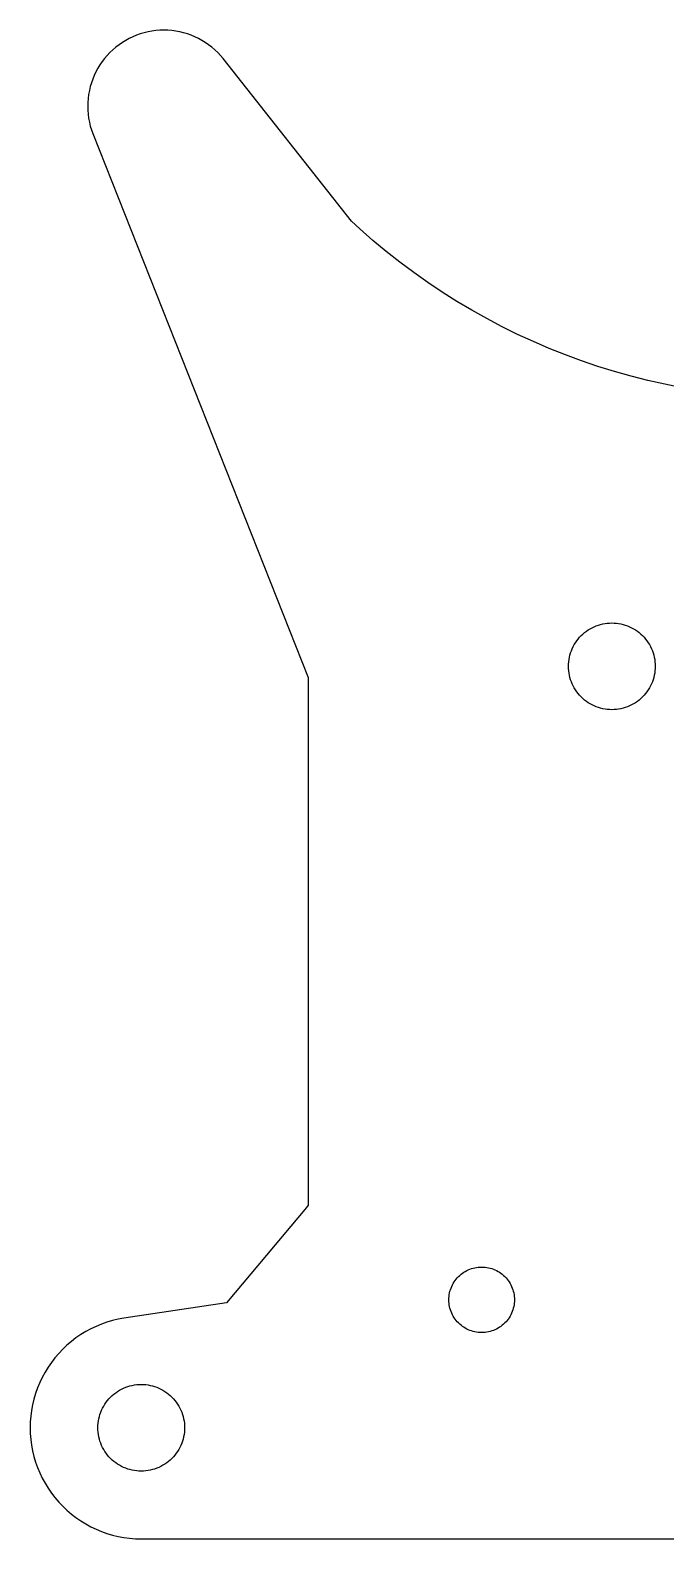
# Model space of a CAD drawing. Header units: metres. Extents: x -73 to 73, y -82 to 60.
# Drawn here: x -73 to -12.9, y -82.5 to 60.1 of the extents above; entities that cross this region are included whole.
import ezdxf

# ---------------------------------------------------------------- set-up
doc = ezdxf.new("R2010")
doc.units = ezdxf.units.M

msp = doc.modelspace()

# ---------------------------------------------------------------- linework, layer by layer
for p, q in [((-61.8589, 59.9927), (-62.2255, 59.9047)), ((-61.4883, 60.0614), (-61.8589, 59.9927)), ((-61.1146, 60.1105), (-61.4883, 60.0614)), ((-60.7388, 60.1401), (-61.1146, 60.1105)), ((-60.362, 60.15), (-60.7388, 60.1401)), ((-59.9852, 60.1401), (-60.362, 60.15)), ((-59.6094, 60.1105), (-59.9852, 60.1401)), ((-59.2356, 60.0614), (-59.6094, 60.1105)), ((-58.865, 59.9927), (-59.2356, 60.0614)), ((-58.4985, 59.9047), (-58.865, 59.9927)), ((-64.8931, 58.5454), (-65.1797, 58.3006)), ((-64.594, 58.7749), (-64.8931, 58.5454)), ((-64.2834, 58.9884), (-64.594, 58.7749)), ((-63.962, 59.1854), (-64.2834, 58.9884)), ((-63.6307, 59.3652), (-63.962, 59.1854)), ((-63.2905, 59.5275), (-63.6307, 59.3652)), ((-62.9422, 59.6718), (-63.2905, 59.5275)), ((-62.5869, 59.7976), (-62.9422, 59.6718)), ((-62.2255, 59.9047), (-62.5869, 59.7976)), ((-58.137, 59.7976), (-58.4985, 59.9047)), ((-57.7817, 59.6718), (-58.137, 59.7976)), ((-57.4335, 59.5275), (-57.7817, 59.6718)), ((-57.0932, 59.3652), (-57.4335, 59.5275)), ((-56.762, 59.1854), (-57.0932, 59.3652)), ((-56.4406, 58.9884), (-56.762, 59.1854)), ((-56.1299, 58.7749), (-56.4406, 58.9884)), ((-55.8309, 58.5454), (-56.1299, 58.7749)), ((-55.5442, 58.3006), (-55.8309, 58.5454)), ((-66.1869, 57.1821), (-66.4004, 56.8714)), ((-65.9574, 57.4811), (-66.1869, 57.1821)), ((-65.7126, 57.7677), (-65.9574, 57.4811)), ((-65.4531, 58.0412), (-65.7126, 57.7677)), ((-65.1797, 58.3006), (-65.4531, 58.0412)), ((-55.2708, 58.0412), (-55.5442, 58.3006)), ((-55.0113, 57.7677), (-55.2708, 58.0412)), ((-54.7665, 57.4811), (-55.0113, 57.7677)), ((-42.6102, 42.0833), (-54.7665, 57.4811)), ((-66.9395, 55.8785), (-67.0837, 55.5302)), ((-66.7772, 56.2187), (-66.9395, 55.8785)), ((-66.5974, 56.55), (-66.7772, 56.2187)), ((-66.4004, 56.8714), (-66.5974, 56.55)), ((-67.4046, 54.447), (-67.4733, 54.0763)), ((-67.3166, 54.8135), (-67.4046, 54.447)), ((-67.2096, 55.1749), (-67.3166, 54.8135)), ((-67.0837, 55.5302), (-67.2096, 55.1749)), ((-67.5521, 53.3268), (-67.562, 52.95)), ((-67.562, 52.95), (-67.5521, 52.5732)), ((-67.5225, 53.7026), (-67.5521, 53.3268)), ((-67.4733, 54.0763), (-67.5225, 53.7026)), ((-67.5521, 52.5732), (-67.5225, 52.1974)), ((-67.5225, 52.1974), (-67.4733, 51.8237)), ((-67.4733, 51.8237), (-67.4046, 51.453)), ((-67.4046, 51.453), (-67.3166, 51.0865)), ((-67.3166, 51.0865), (-67.2096, 50.7251)), ((-67.2096, 50.7251), (-67.0837, 50.3698)), ((-67.0837, 50.3698), (-46.7, -1.0495)), ((-41.8207, 41.3534), (-42.6102, 42.0833)), ((-40.5905, 40.2746), (-41.8207, 41.3534)), ((-39.3325, 39.2284), (-40.5905, 40.2746)), ((-38.0476, 38.2154), (-39.3325, 39.2284)), ((-36.7366, 37.2364), (-38.0476, 38.2154)), ((-35.4004, 36.2921), (-36.7366, 37.2364)), ((-34.0399, 35.3831), (-35.4004, 36.2921)), ((-32.6562, 34.51), (-34.0399, 35.3831)), ((-31.25, 33.6734), (-32.6562, 34.51)), ((-29.8224, 32.8739), (-31.25, 33.6734)), ((-28.3744, 32.1121), (-29.8224, 32.8739)), ((-26.9069, 31.3884), (-28.3744, 32.1121)), ((-25.421, 30.7034), (-26.9069, 31.3884)), ((-23.9177, 30.0575), (-25.421, 30.7034)), ((-22.398, 29.4512), (-23.9177, 30.0575)), ((-20.8629, 28.8849), (-22.398, 29.4512)), ((-19.3136, 28.359), (-20.8629, 28.8849)), ((-17.7509, 27.8738), (-19.3136, 28.359)), ((-16.1762, 27.4296), (-17.7509, 27.8738)), ((-14.5903, 27.0269), (-16.1762, 27.4296)), ((-12.9945, 26.6658), (-14.5903, 27.0269)), ((-11.3897, 26.3466), (-12.9945, 26.6658)), ((-21.0469, 2.74342), (-20.8991, 2.89912)), ((-20.8991, 2.89912), (-20.7434, 3.04689)), ((-20.7434, 3.04689), (-20.5802, 3.18629)), ((-20.5802, 3.18629), (-20.4099, 3.31696)), ((-20.4099, 3.31696), (-20.233, 3.43854)), ((-20.233, 3.43854), (-20.05, 3.55069)), ((-20.05, 3.55069), (-19.8614, 3.65312)), ((-19.8614, 3.65312), (-19.6676, 3.74553)), ((-19.6676, 3.74553), (-19.4693, 3.82767)), ((-19.4693, 3.82767), (-19.267, 3.89932)), ((-19.267, 3.89932), (-19.0612, 3.96028)), ((-19.0612, 3.96028), (-18.8524, 4.01039)), ((-18.8524, 4.01039), (-18.6414, 4.04951)), ((-18.6414, 4.04951), (-18.4286, 4.07753)), ((-18.4286, 4.07753), (-18.2146, 4.09438)), ((-18.2146, 4.09438), (-18, 4.09999)), ((-18, 4.09999), (-17.7854, 4.09438)), ((-17.7854, 4.09438), (-17.5714, 4.07753)), ((-17.5714, 4.07753), (-17.3586, 4.04951)), ((-17.3586, 4.04951), (-17.1476, 4.01039)), ((-17.1476, 4.01039), (-16.9388, 3.96028)), ((-16.9388, 3.96028), (-16.733, 3.89932)), ((-16.733, 3.89932), (-16.5307, 3.82767)), ((-16.5307, 3.82767), (-16.3324, 3.74553)), ((-16.3324, 3.74553), (-16.1386, 3.65312)), ((-16.1386, 3.65312), (-15.95, 3.55069)), ((-15.95, 3.55069), (-15.767, 3.43854)), ((-15.767, 3.43854), (-15.5901, 3.31696)), ((-15.5901, 3.31696), (-15.4198, 3.18629)), ((-15.4198, 3.18629), (-15.2566, 3.04689)), ((-15.2566, 3.04689), (-15.1009, 2.89912)), ((-15.1009, 2.89912), (-14.9531, 2.74342)), ((-21.8993, 1.26697), (-21.8277, 1.4693)), ((-21.8277, 1.4693), (-21.7455, 1.66762)), ((-21.7455, 1.66762), (-21.6531, 1.86136)), ((-21.6531, 1.86136), (-21.5507, 2.04999)), ((-21.5507, 2.04999), (-21.4385, 2.23302)), ((-21.4385, 2.23302), (-21.317, 2.40991)), ((-21.317, 2.40991), (-21.1863, 2.5802)), ((-21.1863, 2.5802), (-21.0469, 2.74342)), ((-14.9531, 2.74342), (-14.8137, 2.5802)), ((-14.8137, 2.5802), (-14.683, 2.40991)), ((-14.683, 2.40991), (-14.5614, 2.23302)), ((-14.5614, 2.23302), (-14.4493, 2.04999)), ((-14.4493, 2.04999), (-14.3469, 1.86136)), ((-14.3469, 1.86136), (-14.2545, 1.66762)), ((-14.2545, 1.66762), (-14.1723, 1.4693)), ((-14.1723, 1.4693), (-14.1007, 1.26697)), ((-22.1, 0), (-22.0944, 0.214569)), ((-22.0944, -0.214569), (-22.1, 0)), ((-22.0944, 0.214569), (-22.0775, 0.428558)), ((-22.0775, 0.428558), (-22.0495, 0.641373)), ((-22.0495, 0.641373), (-22.0104, 0.852432)), ((-22.0104, 0.852432), (-21.9603, 1.06116)), ((-21.9603, 1.06116), (-21.8993, 1.26697)), ((-14.1007, 1.26697), (-14.0397, 1.06116)), ((-14.0397, 1.06116), (-13.9896, 0.852432)), ((-13.9896, 0.852432), (-13.9505, 0.641373)), ((-13.9505, 0.641373), (-13.9225, 0.428558)), ((-13.9225, 0.428558), (-13.9056, 0.214569)), ((-13.9056, 0.214569), (-13.9, 0)), ((-13.9, 0), (-13.9056, -0.214569)), ((-46.7, -1.0495), (-46.7, -50.9632)), ((-22.0775, -0.428558), (-22.0944, -0.214569)), ((-22.0495, -0.641373), (-22.0775, -0.428558)), ((-22.0104, -0.852432), (-22.0495, -0.641373)), ((-21.9603, -1.06116), (-22.0104, -0.852432)), ((-21.8993, -1.26697), (-21.9603, -1.06116)), ((-21.8277, -1.4693), (-21.8993, -1.26697)), ((-14.1007, -1.26697), (-14.1723, -1.4693)), ((-14.0397, -1.06116), (-14.1007, -1.26697)), ((-13.9896, -0.852432), (-14.0397, -1.06116)), ((-13.9505, -0.641373), (-13.9896, -0.852432)), ((-13.9225, -0.428558), (-13.9505, -0.641373)), ((-13.9056, -0.214569), (-13.9225, -0.428558)), ((-21.7455, -1.66762), (-21.8277, -1.4693)), ((-21.6531, -1.86136), (-21.7455, -1.66762)), ((-21.5507, -2.04999), (-21.6531, -1.86136)), ((-21.4385, -2.23302), (-21.5507, -2.04999)), ((-21.317, -2.40991), (-21.4385, -2.23302)), ((-21.1863, -2.5802), (-21.317, -2.40991)), ((-21.0469, -2.74342), (-21.1863, -2.5802)), ((-20.8991, -2.89912), (-21.0469, -2.74342)), ((-14.9531, -2.74342), (-15.1009, -2.89912)), ((-14.8137, -2.5802), (-14.9531, -2.74342)), ((-14.683, -2.40991), (-14.8137, -2.5802)), ((-14.5614, -2.23302), (-14.683, -2.40991)), ((-14.4493, -2.04999), (-14.5614, -2.23302)), ((-14.3469, -1.86136), (-14.4493, -2.04999)), ((-14.2545, -1.66762), (-14.3469, -1.86136)), ((-14.1723, -1.4693), (-14.2545, -1.66762)), ((-20.7434, -3.04689), (-20.8991, -2.89912)), ((-20.5802, -3.18629), (-20.7434, -3.04689)), ((-20.4099, -3.31696), (-20.5802, -3.18629)), ((-20.233, -3.43854), (-20.4099, -3.31696)), ((-20.05, -3.55069), (-20.233, -3.43854)), ((-19.8614, -3.65312), (-20.05, -3.55069)), ((-19.6676, -3.74553), (-19.8614, -3.65312)), ((-19.4693, -3.82767), (-19.6676, -3.74553)), ((-19.267, -3.89932), (-19.4693, -3.82767)), ((-19.0612, -3.96028), (-19.267, -3.89932)), ((-18.8524, -4.01039), (-19.0612, -3.96028)), ((-18.6414, -4.04951), (-18.8524, -4.01039)), ((-18.4286, -4.07753), (-18.6414, -4.04951)), ((-18.2146, -4.09438), (-18.4286, -4.07753)), ((-18, -4.09999), (-18.2146, -4.09438)), ((-17.7854, -4.09438), (-18, -4.09999)), ((-17.5714, -4.07753), (-17.7854, -4.09438)), ((-17.3586, -4.04951), (-17.5714, -4.07753)), ((-17.1476, -4.01039), (-17.3586, -4.04951)), ((-16.9388, -3.96028), (-17.1476, -4.01039)), ((-16.733, -3.89932), (-16.9388, -3.96028)), ((-16.5307, -3.82767), (-16.733, -3.89932)), ((-16.3324, -3.74553), (-16.5307, -3.82767)), ((-16.1386, -3.65312), (-16.3324, -3.74553)), ((-15.95, -3.55069), (-16.1386, -3.65312)), ((-15.767, -3.43854), (-15.95, -3.55069)), ((-15.5901, -3.31696), (-15.767, -3.43854)), ((-15.4198, -3.18629), (-15.5901, -3.31696)), ((-15.2566, -3.04689), (-15.4198, -3.18629)), ((-15.1009, -2.89912), (-15.2566, -3.04689)), ((-46.8732, -51.166), (-54.4261, -60.1855)), ((-46.7, -50.9632), (-46.8732, -51.166)), ((-31.5718, -57.068), (-31.4218, -57.0059)), ((-31.4218, -57.0059), (-31.2688, -56.9517)), ((-31.2688, -56.9517), (-31.1132, -56.9056)), ((-31.1132, -56.9056), (-30.9554, -56.8677)), ((-30.9554, -56.8677), (-30.7958, -56.8382)), ((-30.7958, -56.8382), (-30.6349, -56.817)), ((-30.6349, -56.817), (-30.4731, -56.8042)), ((-30.4731, -56.8042), (-30.3109, -56.8)), ((-30.3109, -56.8), (-30.1486, -56.8042)), ((-30.1486, -56.8042), (-29.9868, -56.817)), ((-29.9868, -56.817), (-29.8259, -56.8382)), ((-29.8259, -56.8382), (-29.6664, -56.8677)), ((-29.6664, -56.8677), (-29.5085, -56.9056)), ((-29.5085, -56.9056), (-29.3529, -56.9517)), ((-29.3529, -56.9517), (-29.1999, -57.0059)), ((-29.1999, -57.0059), (-29.05, -57.068)), ((-33.073, -58.4926), (-32.9956, -58.35)), ((-32.9956, -58.35), (-32.9108, -58.2116)), ((-32.9108, -58.2116), (-32.8188, -58.0779)), ((-32.8188, -58.0779), (-32.72, -57.9491)), ((-32.72, -57.9491), (-32.6146, -57.8257)), ((-32.6146, -57.8257), (-32.5029, -57.708)), ((-32.5029, -57.708), (-32.3852, -57.5963)), ((-32.3852, -57.5963), (-32.2618, -57.4908)), ((-32.2618, -57.4908), (-32.133, -57.392)), ((-32.133, -57.392), (-31.9993, -57.3001)), ((-31.9993, -57.3001), (-31.8609, -57.2153)), ((-31.8609, -57.2153), (-31.7182, -57.1379)), ((-31.7182, -57.1379), (-31.5718, -57.068)), ((-29.05, -57.068), (-28.9035, -57.1379)), ((-28.9035, -57.1379), (-28.7609, -57.2153)), ((-28.7609, -57.2153), (-28.6225, -57.3001)), ((-28.6225, -57.3001), (-28.4888, -57.392)), ((-28.4888, -57.392), (-28.36, -57.4908)), ((-28.36, -57.4908), (-28.2366, -57.5963)), ((-28.2366, -57.5963), (-28.1189, -57.708)), ((-28.1189, -57.708), (-28.0071, -57.8257)), ((-28.0071, -57.8257), (-27.9017, -57.9491)), ((-27.9017, -57.9491), (-27.8029, -58.0779)), ((-27.8029, -58.0779), (-27.711, -58.2116)), ((-27.711, -58.2116), (-27.6262, -58.35)), ((-27.6262, -58.35), (-27.5488, -58.4926)), ((-33.4109, -59.9), (-33.4066, -59.7377)), ((-33.4066, -60.0622), (-33.4109, -59.9)), ((-33.4066, -59.7377), (-33.3939, -59.576)), ((-33.3939, -59.576), (-33.3727, -59.4151)), ((-33.3727, -59.4151), (-33.3431, -59.2555)), ((-33.3431, -59.2555), (-33.3053, -59.0977)), ((-33.3053, -59.0977), (-33.2592, -58.942)), ((-33.2592, -58.942), (-33.205, -58.789)), ((-33.205, -58.789), (-33.1429, -58.6391)), ((-33.1429, -58.6391), (-33.073, -58.4926)), ((-27.5488, -58.4926), (-27.4789, -58.6391)), ((-27.4789, -58.6391), (-27.4168, -58.789)), ((-27.4168, -58.789), (-27.3626, -58.942)), ((-27.3626, -58.942), (-27.3165, -59.0977)), ((-27.3165, -59.0977), (-27.2786, -59.2555)), ((-27.2786, -59.2555), (-27.2491, -59.4151)), ((-27.2491, -59.4151), (-27.2279, -59.576)), ((-27.2279, -59.576), (-27.2151, -59.7377)), ((-27.2151, -59.7377), (-27.2109, -59.9)), ((-27.2109, -59.9), (-27.2151, -60.0622)), ((-54.4261, -60.1855), (-64.1426, -61.6293)), ((-33.3939, -60.224), (-33.4066, -60.0622)), ((-33.3727, -60.3849), (-33.3939, -60.224)), ((-33.3431, -60.5445), (-33.3727, -60.3849)), ((-33.3053, -60.7023), (-33.3431, -60.5445)), ((-33.2592, -60.8579), (-33.3053, -60.7023)), ((-33.205, -61.0109), (-33.2592, -60.8579)), ((-33.1429, -61.1609), (-33.205, -61.0109)), ((-33.073, -61.3074), (-33.1429, -61.1609)), ((-32.9956, -61.45), (-33.073, -61.3074)), ((-27.5488, -61.3074), (-27.6262, -61.45)), ((-27.4789, -61.1609), (-27.5488, -61.3074)), ((-27.4168, -61.0109), (-27.4789, -61.1609)), ((-27.3626, -60.8579), (-27.4168, -61.0109)), ((-27.3165, -60.7023), (-27.3626, -60.8579)), ((-27.2786, -60.5445), (-27.3165, -60.7023)), ((-27.2491, -60.3849), (-27.2786, -60.5445)), ((-27.2279, -60.224), (-27.2491, -60.3849)), ((-27.2151, -60.0622), (-27.2279, -60.224)), ((-67.2669, -62.6444), (-67.75, -62.9067)), ((-66.7707, -62.4078), (-67.2669, -62.6444)), ((-66.2629, -62.1974), (-66.7707, -62.4078)), ((-65.7447, -62.0139), (-66.2629, -62.1974)), ((-65.2176, -61.8578), (-65.7447, -62.0139)), ((-64.6831, -61.7294), (-65.2176, -61.8578)), ((-64.1426, -61.6293), (-64.6831, -61.7294)), ((-32.9108, -61.5884), (-32.9956, -61.45)), ((-32.8188, -61.7221), (-32.9108, -61.5884)), ((-32.72, -61.8509), (-32.8188, -61.7221)), ((-32.6146, -61.9743), (-32.72, -61.8509)), ((-32.5029, -62.092), (-32.6146, -61.9743)), ((-32.3852, -62.2037), (-32.5029, -62.092)), ((-32.2618, -62.3091), (-32.3852, -62.2037)), ((-32.133, -62.4079), (-32.2618, -62.3091)), ((-31.9993, -62.4999), (-32.133, -62.4079)), ((-31.8609, -62.5847), (-31.9993, -62.4999)), ((-31.7182, -62.6621), (-31.8609, -62.5847)), ((-31.5718, -62.732), (-31.7182, -62.6621)), ((-31.4218, -62.7941), (-31.5718, -62.732)), ((-29.05, -62.732), (-29.1999, -62.7941)), ((-28.9035, -62.6621), (-29.05, -62.732)), ((-28.7609, -62.5847), (-28.9035, -62.6621)), ((-28.6225, -62.4999), (-28.7609, -62.5847)), ((-28.4888, -62.4079), (-28.6225, -62.4999)), ((-28.36, -62.3091), (-28.4888, -62.4079)), ((-28.2366, -62.2037), (-28.36, -62.3091)), ((-28.1189, -62.092), (-28.2366, -62.2037)), ((-28.0071, -61.9743), (-28.1189, -62.092)), ((-27.9017, -61.8509), (-28.0071, -61.9743)), ((-27.8029, -61.7221), (-27.9017, -61.8509)), ((-27.711, -61.5884), (-27.8029, -61.7221)), ((-27.6262, -61.45), (-27.711, -61.5884)), ((-69.1079, -63.84), (-69.5259, -64.197)), ((-68.6717, -63.5053), (-69.1079, -63.84)), ((-68.2187, -63.194), (-68.6717, -63.5053)), ((-67.75, -62.9067), (-68.2187, -63.194)), ((-31.2688, -62.8483), (-31.4218, -62.7941)), ((-31.1132, -62.8944), (-31.2688, -62.8483)), ((-30.9554, -62.9323), (-31.1132, -62.8944)), ((-30.7958, -62.9618), (-30.9554, -62.9323)), ((-30.6349, -62.983), (-30.7958, -62.9618)), ((-30.4731, -62.9957), (-30.6349, -62.983)), ((-30.3109, -63), (-30.4731, -62.9957)), ((-30.1486, -62.9957), (-30.3109, -63)), ((-29.9868, -62.983), (-30.1486, -62.9957)), ((-29.8259, -62.9618), (-29.9868, -62.983)), ((-29.6664, -62.9323), (-29.8259, -62.9618)), ((-29.5085, -62.8944), (-29.6664, -62.9323)), ((-29.3529, -62.8483), (-29.5085, -62.8944)), ((-29.1999, -62.7941), (-29.3529, -62.8483)), ((-70.66, -65.3921), (-70.9947, -65.8282)), ((-70.303, -64.9741), (-70.66, -65.3921)), ((-69.9246, -64.5754), (-70.303, -64.9741)), ((-69.5259, -64.197), (-69.9246, -64.5754)), ((-71.5933, -66.75), (-71.8556, -67.2331)), ((-71.306, -66.2813), (-71.5933, -66.75)), ((-70.9947, -65.8282), (-71.306, -66.2813)), ((-72.3026, -68.2371), (-72.4861, -68.7553)), ((-72.0922, -67.7293), (-72.3026, -68.2371)), ((-71.8556, -67.2331), (-72.0922, -67.7293)), ((-64.733, -68.5614), (-64.55, -68.4493)), ((-64.55, -68.4493), (-64.3614, -68.3469)), ((-64.3614, -68.3469), (-64.1676, -68.2545)), ((-64.1676, -68.2545), (-63.9693, -68.1723)), ((-63.9693, -68.1723), (-63.767, -68.1007)), ((-63.767, -68.1007), (-63.5612, -68.0397)), ((-63.5612, -68.0397), (-63.3524, -67.9896)), ((-63.3524, -67.9896), (-63.1414, -67.9505)), ((-63.1414, -67.9505), (-62.9286, -67.9225)), ((-62.9286, -67.9225), (-62.7146, -67.9056)), ((-62.7146, -67.9056), (-62.5, -67.9)), ((-62.5, -67.9), (-62.2854, -67.9056)), ((-62.2854, -67.9056), (-62.0714, -67.9225)), ((-62.0714, -67.9225), (-61.8586, -67.9505)), ((-61.8586, -67.9505), (-61.6476, -67.9896)), ((-61.6476, -67.9896), (-61.4388, -68.0397)), ((-61.4388, -68.0397), (-61.233, -68.1007)), ((-61.233, -68.1007), (-61.0307, -68.1723)), ((-61.0307, -68.1723), (-60.8324, -68.2545)), ((-60.8324, -68.2545), (-60.6386, -68.3469)), ((-60.6386, -68.3469), (-60.45, -68.4493)), ((-60.45, -68.4493), (-60.267, -68.5614)), ((-72.7706, -69.8169), (-72.8707, -70.3574)), ((-72.6422, -69.2824), (-72.7706, -69.8169)), ((-72.4861, -68.7553), (-72.6422, -69.2824)), ((-66.0507, -69.95), (-65.9386, -69.767)), ((-65.9386, -69.767), (-65.817, -69.5901)), ((-65.817, -69.5901), (-65.6863, -69.4198)), ((-65.6863, -69.4198), (-65.5469, -69.2566)), ((-65.5469, -69.2566), (-65.3991, -69.1009)), ((-65.3991, -69.1009), (-65.2434, -68.9531)), ((-65.2434, -68.9531), (-65.0802, -68.8137)), ((-65.0802, -68.8137), (-64.9099, -68.683)), ((-64.9099, -68.683), (-64.733, -68.5614)), ((-60.267, -68.5614), (-60.0901, -68.683)), ((-60.0901, -68.683), (-59.9198, -68.8137)), ((-59.9198, -68.8137), (-59.7566, -68.9531)), ((-59.7566, -68.9531), (-59.6009, -69.1009)), ((-59.6009, -69.1009), (-59.4531, -69.2566)), ((-59.4531, -69.2566), (-59.3137, -69.4198)), ((-59.3137, -69.4198), (-59.183, -69.5901)), ((-59.183, -69.5901), (-59.0614, -69.767)), ((-59.0614, -69.767), (-58.9493, -69.95)), ((-72.9425, -70.9025), (-72.9856, -71.4505)), ((-72.8707, -70.3574), (-72.9425, -70.9025)), ((-66.5495, -71.3586), (-66.5104, -71.1476)), ((-66.5104, -71.1476), (-66.4603, -70.9388)), ((-66.4603, -70.9388), (-66.3993, -70.733)), ((-66.3993, -70.733), (-66.3277, -70.5307)), ((-66.3277, -70.5307), (-66.2455, -70.3324)), ((-66.2455, -70.3324), (-66.1531, -70.1386)), ((-66.1531, -70.1386), (-66.0507, -69.95)), ((-58.9493, -69.95), (-58.8469, -70.1386)), ((-58.8469, -70.1386), (-58.7545, -70.3324)), ((-58.7545, -70.3324), (-58.6723, -70.5307)), ((-58.6723, -70.5307), (-58.6007, -70.733)), ((-58.6007, -70.733), (-58.5397, -70.9388)), ((-58.5397, -70.9388), (-58.4896, -71.1476)), ((-58.4896, -71.1476), (-58.4505, -71.3586)), ((-72.9856, -71.4505), (-73, -72)), ((-73, -72), (-72.9856, -72.5495)), ((-72.9856, -72.5495), (-72.9425, -73.0975)), ((-66.6, -72), (-66.5944, -71.7854)), ((-66.5944, -72.2146), (-66.6, -72)), ((-66.5944, -71.7854), (-66.5775, -71.5714)), ((-66.5775, -72.4286), (-66.5944, -72.2146)), ((-66.5775, -71.5714), (-66.5495, -71.3586)), ((-66.5495, -72.6414), (-66.5775, -72.4286)), ((-66.5104, -72.8524), (-66.5495, -72.6414)), ((-58.4505, -72.6414), (-58.4896, -72.8524)), ((-58.4505, -71.3586), (-58.4225, -71.5714)), ((-58.4225, -72.4286), (-58.4505, -72.6414)), ((-58.4225, -71.5714), (-58.4056, -71.7854)), ((-58.4056, -72.2146), (-58.4225, -72.4286)), ((-58.4056, -71.7854), (-58.4, -72)), ((-58.4, -72), (-58.4056, -72.2146)), ((-72.9425, -73.0975), (-72.8707, -73.6426)), ((-72.8707, -73.6426), (-72.7706, -74.1831)), ((-66.4603, -73.0612), (-66.5104, -72.8524)), ((-66.3993, -73.267), (-66.4603, -73.0612)), ((-66.3277, -73.4693), (-66.3993, -73.267)), ((-66.2455, -73.6676), (-66.3277, -73.4693)), ((-66.1531, -73.8614), (-66.2455, -73.6676)), ((-66.0507, -74.05), (-66.1531, -73.8614)), ((-65.9386, -74.233), (-66.0507, -74.05)), ((-58.9493, -74.05), (-59.0614, -74.233)), ((-58.8469, -73.8614), (-58.9493, -74.05)), ((-58.7545, -73.6676), (-58.8469, -73.8614)), ((-58.6723, -73.4693), (-58.7545, -73.6676)), ((-58.6007, -73.267), (-58.6723, -73.4693)), ((-58.5397, -73.0612), (-58.6007, -73.267)), ((-58.4896, -72.8524), (-58.5397, -73.0612)), ((-72.7706, -74.1831), (-72.6422, -74.7176)), ((-72.6422, -74.7176), (-72.4861, -75.2447)), ((-72.4861, -75.2447), (-72.3026, -75.7629)), ((-65.817, -74.4099), (-65.9386, -74.233)), ((-65.6863, -74.5802), (-65.817, -74.4099)), ((-65.5469, -74.7434), (-65.6863, -74.5802)), ((-65.3991, -74.8991), (-65.5469, -74.7434)), ((-65.2434, -75.0469), (-65.3991, -74.8991)), ((-65.0802, -75.1863), (-65.2434, -75.0469)), ((-64.9099, -75.317), (-65.0802, -75.1863)), ((-64.733, -75.4386), (-64.9099, -75.317)), ((-64.55, -75.5507), (-64.733, -75.4386)), ((-64.3614, -75.6531), (-64.55, -75.5507)), ((-60.45, -75.5507), (-60.6386, -75.6531)), ((-60.267, -75.4386), (-60.45, -75.5507)), ((-60.0901, -75.317), (-60.267, -75.4386)), ((-59.9198, -75.1863), (-60.0901, -75.317)), ((-59.7566, -75.0469), (-59.9198, -75.1863)), ((-59.6009, -74.8991), (-59.7566, -75.0469)), ((-59.4531, -74.7434), (-59.6009, -74.8991)), ((-59.3137, -74.5802), (-59.4531, -74.7434)), ((-59.183, -74.4099), (-59.3137, -74.5802)), ((-59.0614, -74.233), (-59.183, -74.4099)), ((-72.3026, -75.7629), (-72.0922, -76.2707)), ((-72.0922, -76.2707), (-71.8556, -76.7669)), ((-71.8556, -76.7669), (-71.5933, -77.25)), ((-64.1676, -75.7455), (-64.3614, -75.6531)), ((-63.9693, -75.8277), (-64.1676, -75.7455)), ((-63.767, -75.8993), (-63.9693, -75.8277)), ((-63.5612, -75.9603), (-63.767, -75.8993)), ((-63.3524, -76.0104), (-63.5612, -75.9603)), ((-63.1414, -76.0495), (-63.3524, -76.0104)), ((-62.9286, -76.0775), (-63.1414, -76.0495)), ((-62.7146, -76.0944), (-62.9286, -76.0775)), ((-62.5, -76.1), (-62.7146, -76.0944)), ((-62.2854, -76.0944), (-62.5, -76.1)), ((-62.0714, -76.0775), (-62.2854, -76.0944)), ((-61.8586, -76.0495), (-62.0714, -76.0775)), ((-61.6476, -76.0104), (-61.8586, -76.0495)), ((-61.4388, -75.9603), (-61.6476, -76.0104)), ((-61.233, -75.8993), (-61.4388, -75.9603)), ((-61.0307, -75.8277), (-61.233, -75.8993)), ((-60.8324, -75.7455), (-61.0307, -75.8277)), ((-60.6386, -75.6531), (-60.8324, -75.7455)), ((-71.5933, -77.25), (-71.306, -77.7187)), ((-71.306, -77.7187), (-70.9947, -78.1717)), ((-70.9947, -78.1717), (-70.66, -78.6079)), ((-70.66, -78.6079), (-70.303, -79.0259)), ((-70.303, -79.0259), (-69.9246, -79.4246)), ((-69.9246, -79.4246), (-69.5259, -79.803)), ((-69.5259, -79.803), (-69.1079, -80.16)), ((-69.1079, -80.16), (-68.6717, -80.4947)), ((-68.6717, -80.4947), (-68.2187, -80.806)), ((-68.2187, -80.806), (-67.75, -81.0933)), ((-67.75, -81.0933), (-67.2669, -81.3556)), ((-67.2669, -81.3556), (-66.7707, -81.5922)), ((-66.7707, -81.5922), (-66.2629, -81.8026)), ((-66.2629, -81.8026), (-65.7447, -81.9861)), ((-65.7447, -81.9861), (-65.2176, -82.1422)), ((-65.2176, -82.1422), (-64.6831, -82.2706)), ((-64.6831, -82.2706), (-64.1426, -82.3707)), ((-64.1426, -82.3707), (-63.5975, -82.4425)), ((-63.5975, -82.4425), (-63.0495, -82.4856)), ((-63.0495, -82.4856), (-62.5, -82.5)), ((-62.5, -82.5), (62.5, -82.5))]:
    msp.add_line(p, q)

doc.saveas('drawing.dxf')
